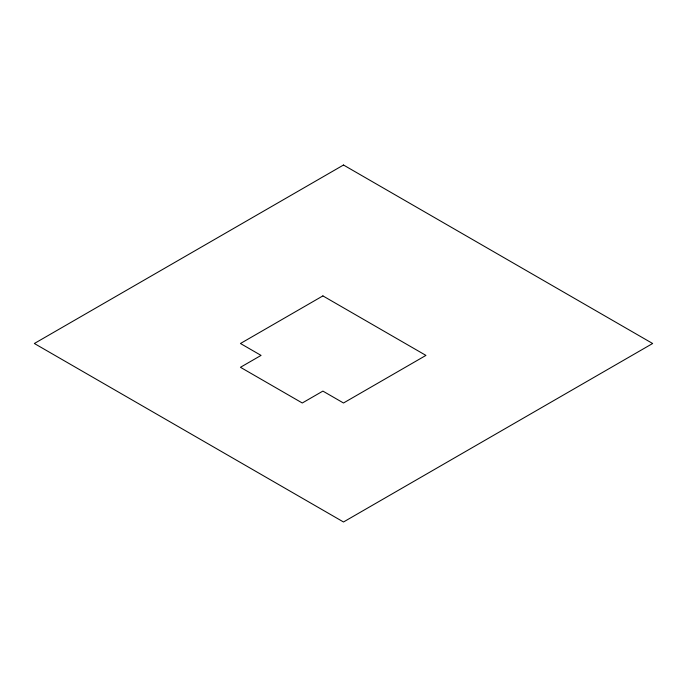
<?xml version="1.0" encoding="UTF-8"?>
<svg xmlns="http://www.w3.org/2000/svg" width="687" height="687" viewBox="0 0 687 687"><rect width="100%" height="100%" fill="white"/><g stroke="black" fill="none" stroke-linecap="round" stroke-linejoin="round"><path stroke-width="1.03" d="M343.5 165.017L34.35 343.5L343.5 521.983L652.65 343.5L343.5 165.017M322.89 295.899L240.45 343.5L261.06 355.402L240.45 367.296L302.28 402.994L322.89 391.101L343.5 402.994L425.94 355.402L322.89 295.899"/></g></svg>
